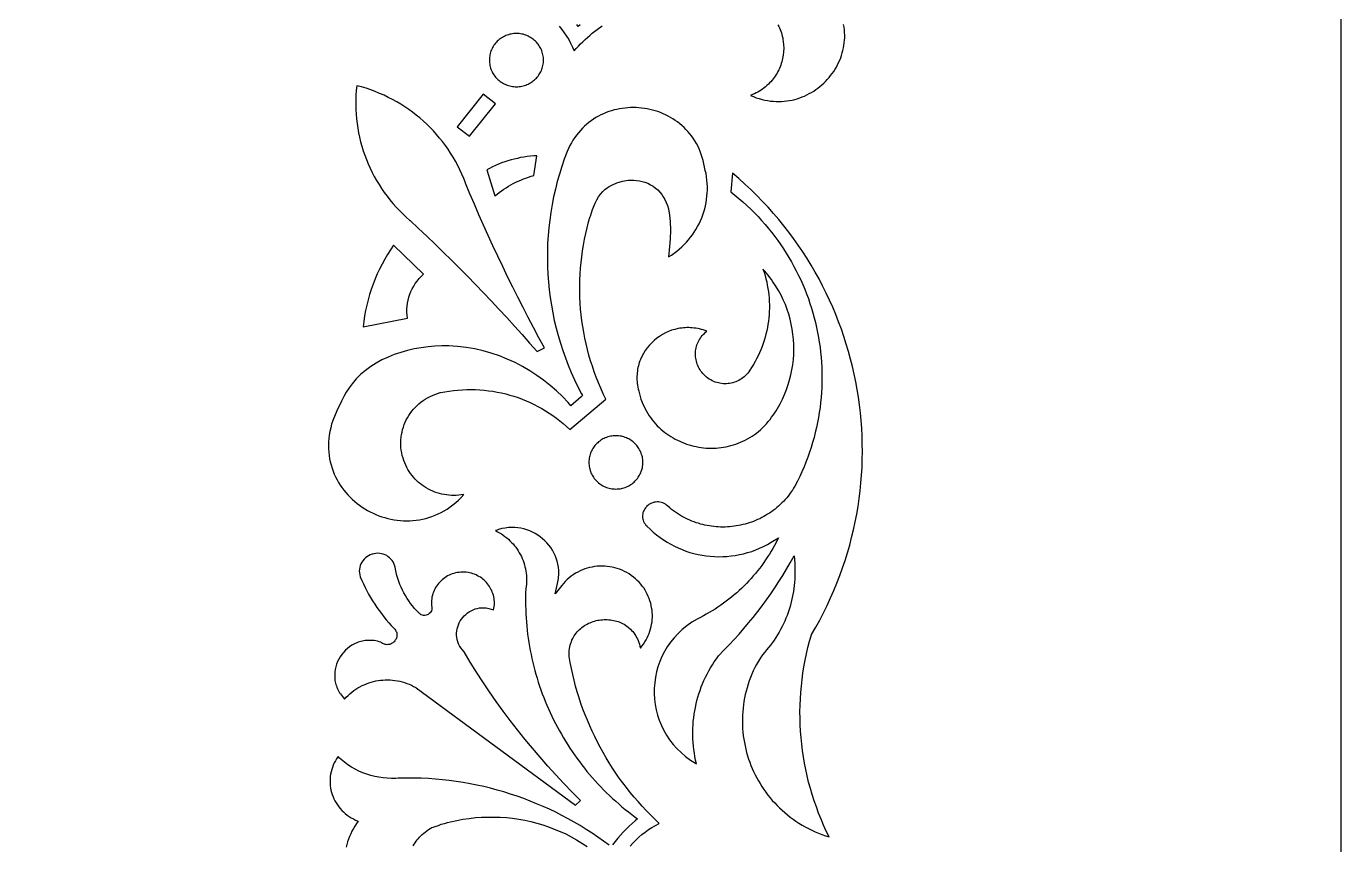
# Model space of a CAD drawing. Extents: x -978 to -643, y -359 to 426.
# Drawn here: x -810.8 to -643.3, y 141.7 to 246 of the extents above; entities that cross this region are included whole.
import ezdxf

# ---------------------------------------------------------------- set-up
doc = ezdxf.new("R2010")
doc.units = 0
doc.layers.add('LAYER_1', color=18, linetype='CONTINUOUS')

msp = doc.modelspace()

# ---------------------------------------------------------------- linework, layer by layer
at = {"layer": 'LAYER_1'}
for points in [[(-643.34, -359.15), (-978.34, -359.15), (-978.34, 425.85), (-643.34, 425.85)], [(-748.56, 245.07), (-748.73, 245.06), (-748.9, 245.04), (-749.07, 245.01), (-749.24, 244.97), (-749.4, 244.92), (-749.56, 244.87), (-749.72, 244.81), (-749.87, 244.74), (-750.02, 244.66), (-750.17, 244.58), (-750.31, 244.5), (-750.44, 244.4), (-750.57, 244.3), (-750.7, 244.19), (-750.82, 244.08), (-750.93, 243.96), (-751.04, 243.84), (-751.14, 243.71), (-751.24, 243.58), (-751.33, 243.44), (-751.41, 243.3), (-751.48, 243.15), (-751.55, 243), (-751.62, 242.85), (-751.67, 242.69), (-751.72, 242.53), (-751.75, 242.37), (-751.78, 242.2), (-751.81, 242.03), (-751.82, 241.86), (-751.82, 241.68), (-751.82, 241.51), (-751.81, 241.34), (-751.78, 241.17), (-751.75, 241), (-751.72, 240.84), (-751.67, 240.67), (-751.62, 240.52), (-751.55, 240.36), (-751.48, 240.21), (-751.41, 240.07), (-751.33, 239.92), (-751.24, 239.79), (-751.14, 239.65), (-751.04, 239.53), (-750.93, 239.4), (-750.82, 239.29), (-750.7, 239.17), (-750.57, 239.07), (-750.44, 238.97), (-750.31, 238.87), (-750.17, 238.78), (-750.02, 238.7), (-749.87, 238.63), (-749.72, 238.56), (-749.56, 238.5), (-749.4, 238.44), (-749.24, 238.4), (-749.07, 238.36), (-748.9, 238.33), (-748.73, 238.31), (-748.56, 238.3), (-748.38, 238.29), (-748.2, 238.3), (-748.03, 238.31), (-747.85, 238.33), (-747.68, 238.36), (-747.52, 238.4), (-747.35, 238.44), (-747.19, 238.5), (-747.04, 238.56), (-746.89, 238.63), (-746.74, 238.7), (-746.59, 238.78), (-746.45, 238.87), (-746.32, 238.97), (-746.19, 239.07), (-746.06, 239.17), (-745.94, 239.29), (-745.83, 239.4), (-745.72, 239.53), (-745.62, 239.65), (-745.52, 239.79), (-745.43, 239.92), (-745.35, 240.07), (-745.27, 240.21), (-745.2, 240.36), (-745.14, 240.52), (-745.09, 240.67), (-745.04, 240.84), (-745, 241), (-744.97, 241.17), (-744.95, 241.34), (-744.94, 241.51), (-744.93, 241.68), (-744.94, 241.86), (-744.95, 242.03), (-744.97, 242.2), (-745, 242.37), (-745.04, 242.53), (-745.09, 242.69), (-745.14, 242.85), (-745.2, 243), (-745.27, 243.15), (-745.35, 243.3), (-745.43, 243.44), (-745.52, 243.58), (-745.62, 243.71), (-745.72, 243.84), (-745.83, 243.96), (-745.94, 244.08), (-746.06, 244.19), (-746.19, 244.3), (-746.32, 244.4), (-746.45, 244.5), (-746.59, 244.58), (-746.74, 244.66), (-746.89, 244.74), (-747.04, 244.81), (-747.19, 244.87), (-747.35, 244.92), (-747.52, 244.97), (-747.68, 245.01), (-747.85, 245.04), (-748.03, 245.06), (-748.2, 245.07), (-748.38, 245.07)], [(-768.79, 237.82), (-768.83, 237.21), (-768.85, 236.61), (-768.86, 236), (-768.84, 235.4), (-768.81, 234.8), (-768.76, 234.2), (-768.69, 233.61), (-768.61, 233.02), (-768.5, 232.43), (-768.38, 231.85), (-768.24, 231.27), (-768.08, 230.7), (-767.9, 230.13), (-767.71, 229.57), (-767.5, 229.01), (-767.28, 228.46), (-767.03, 227.92), (-766.77, 227.38), (-766.5, 226.85), (-766.2, 226.33), (-765.89, 225.82), (-765.57, 225.32), (-765.23, 224.82), (-764.87, 224.34), (-764.5, 223.87), (-764.11, 223.4), (-763.71, 222.95), (-763.29, 222.51), (-762.86, 222.08), (-762.41, 221.66), (-761.95, 221.25), (-761.94, 221.25), (-761.93, 221.23), (-761.92, 221.23), (-760.86, 220.24), (-759.8, 219.24), (-758.75, 218.23), (-757.71, 217.22), (-756.67, 216.2), (-755.64, 215.17), (-754.62, 214.14), (-753.6, 213.1), (-752.59, 212.05), (-751.59, 211), (-750.6, 209.94), (-749.61, 208.88), (-748.63, 207.8), (-747.66, 206.72), (-746.7, 205.64), (-745.74, 204.55), (-744.82, 205.04), (-745.51, 206.32), (-746.2, 207.6), (-746.88, 208.89), (-747.54, 210.18), (-748.2, 211.47), (-748.85, 212.77), (-749.5, 214.08), (-750.13, 215.38), (-750.75, 216.7), (-751.37, 218.01), (-751.97, 219.33), (-752.57, 220.66), (-753.16, 221.99), (-753.74, 223.32), (-754.31, 224.65), (-754.87, 225.99), (-754.87, 226), (-754.88, 226.02), (-754.88, 226.03), (-755.1, 226.6), (-755.33, 227.16), (-755.59, 227.71), (-755.85, 228.26), (-756.14, 228.79), (-756.44, 229.31), (-756.76, 229.82), (-757.09, 230.33), (-757.43, 230.82), (-757.79, 231.3), (-758.17, 231.76), (-758.55, 232.22), (-758.95, 232.66), (-759.37, 233.1), (-759.8, 233.51), (-760.24, 233.92), (-760.69, 234.31), (-761.15, 234.69), (-761.63, 235.06), (-762.11, 235.41), (-762.61, 235.75), (-763.12, 236.07), (-763.64, 236.38), (-764.17, 236.67), (-764.71, 236.94), (-765.25, 237.21), (-765.81, 237.45), (-766.38, 237.68), (-766.95, 237.89), (-767.53, 238.09), (-768.13, 238.26), (-768.72, 238.42)], [(-755.92, 233.18), (-754.36, 231.98), (-751.06, 236.12), (-752.63, 237.33)], [(-733.83, 235.63), (-734.19, 235.61), (-734.54, 235.58), (-734.89, 235.54), (-735.24, 235.48), (-735.59, 235.41), (-735.94, 235.33), (-736.28, 235.23), (-736.62, 235.12), (-736.95, 234.99), (-737.28, 234.86), (-737.61, 234.7), (-737.92, 234.54), (-738.24, 234.36), (-738.55, 234.17), (-738.85, 233.96), (-739.14, 233.75), (-739.42, 233.51), (-739.7, 233.27), (-739.97, 233.01), (-740.23, 232.73), (-740.48, 232.44), (-740.72, 232.14), (-740.95, 231.82), (-741.17, 231.49), (-741.37, 231.15), (-741.57, 230.79), (-741.75, 230.42), (-741.92, 230.03), (-742.28, 229.08), (-742.6, 228.13), (-742.9, 227.16), (-743.18, 226.2), (-743.42, 225.23), (-743.64, 224.25), (-743.83, 223.28), (-744, 222.29), (-744.14, 221.31), (-744.25, 220.32), (-744.34, 219.34), (-744.4, 218.35), (-744.43, 217.36), (-744.44, 216.37), (-744.42, 215.38), (-744.37, 214.39), (-744.3, 213.4), (-744.2, 212.42), (-744.08, 211.44), (-743.93, 210.46), (-743.75, 209.48), (-743.55, 208.51), (-743.32, 207.55), (-743.06, 206.59), (-742.78, 205.63), (-742.47, 204.68), (-742.14, 203.74), (-741.78, 202.8), (-741.39, 201.88), (-740.98, 200.96), (-740.54, 200.05), (-740.07, 199.15), (-739.96, 198.94), (-740.14, 198.79), (-741.44, 197.64), (-741.8, 198.05), (-742.52, 198.81), (-743.28, 199.54), (-744.08, 200.24), (-744.91, 200.9), (-745.78, 201.52), (-746.68, 202.11), (-747.61, 202.65), (-748.56, 203.15), (-749.54, 203.6), (-750.55, 204), (-751.58, 204.35), (-752.62, 204.65), (-753.69, 204.89), (-754.77, 205.08), (-755.87, 205.2), (-756.98, 205.27), (-757.87, 205.27), (-758.76, 205.24), (-759.64, 205.16), (-760.53, 205.04), (-761.4, 204.88), (-762.27, 204.69), (-763.11, 204.45), (-763.94, 204.17), (-764.74, 203.84), (-765.51, 203.48), (-766.25, 203.08), (-766.95, 202.63), (-767.61, 202.15), (-768.23, 201.62), (-768.8, 201.06), (-769.32, 200.45), (-769.7, 199.93), (-770.06, 199.38), (-770.38, 198.82), (-770.69, 198.23), (-771.25, 197.01), (-771.79, 195.76), (-771.93, 195.29), (-772.05, 194.83), (-772.15, 194.37), (-772.23, 193.92), (-772.29, 193.47), (-772.32, 193.03), (-772.34, 192.59), (-772.33, 192.16), (-772.3, 191.73), (-772.25, 191.31), (-772.19, 190.9), (-772.11, 190.5), (-772, 190.1), (-771.88, 189.71), (-771.75, 189.33), (-771.6, 188.95), (-771.43, 188.59), (-771.24, 188.23), (-771.05, 187.88), (-770.83, 187.54), (-770.61, 187.22), (-770.37, 186.9), (-770.12, 186.59), (-769.85, 186.29), (-769.57, 186), (-769.29, 185.73), (-768.99, 185.46), (-768.68, 185.21), (-768.36, 184.97), (-768.03, 184.74), (-767.7, 184.53), (-767.35, 184.32), (-767, 184.13), (-766.64, 183.96), (-766.28, 183.79), (-765.91, 183.64), (-765.53, 183.51), (-765.15, 183.39), (-764.76, 183.28), (-764.37, 183.19), (-763.97, 183.12), (-763.57, 183.06), (-763.17, 183.02), (-762.77, 182.99), (-762.37, 182.98), (-761.96, 182.99), (-761.56, 183.01), (-761.15, 183.05), (-760.75, 183.11), (-760.34, 183.19), (-759.94, 183.29), (-759.54, 183.4), (-759.14, 183.53), (-758.75, 183.69), (-758.36, 183.86), (-757.97, 184.05), (-757.59, 184.26), (-757.21, 184.49), (-756.84, 184.75), (-756.48, 185.02), (-756.12, 185.31), (-755.77, 185.63), (-755.42, 185.97), (-755.09, 186.33), (-755.41, 186.28), (-755.72, 186.24), (-756.04, 186.22), (-756.36, 186.21), (-756.67, 186.22), (-756.98, 186.24), (-757.29, 186.28), (-757.59, 186.32), (-757.89, 186.39), (-758.19, 186.46), (-758.48, 186.55), (-758.77, 186.65), (-759.05, 186.77), (-759.33, 186.89), (-759.6, 187.03), (-759.86, 187.18), (-760.12, 187.34), (-760.37, 187.51), (-760.61, 187.7), (-760.84, 187.89), (-761.06, 188.09), (-761.28, 188.31), (-761.48, 188.53), (-761.68, 188.77), (-761.86, 189.01), (-762.04, 189.26), (-762.2, 189.52), (-762.35, 189.8), (-762.49, 190.07), (-762.62, 190.36), (-762.73, 190.66), (-762.83, 190.96), (-762.92, 191.3), (-763, 191.64), (-763.05, 191.97), (-763.09, 192.31), (-763.11, 192.65), (-763.12, 192.99), (-763.1, 193.32), (-763.07, 193.65), (-763.02, 193.98), (-762.96, 194.3), (-762.88, 194.62), (-762.79, 194.93), (-762.67, 195.24), (-762.55, 195.54), (-762.41, 195.84), (-762.25, 196.13), (-762.09, 196.41), (-761.9, 196.68), (-761.71, 196.94), (-761.5, 197.2), (-761.28, 197.44), (-761.04, 197.68), (-760.8, 197.9), (-760.54, 198.11), (-760.27, 198.31), (-759.99, 198.49), (-759.69, 198.67), (-759.39, 198.83), (-759.08, 198.97), (-758.76, 199.1), (-758.42, 199.22), (-758.08, 199.32), (-758.07, 199.32), (-757.51, 199.43), (-756.95, 199.52), (-756.39, 199.59), (-755.83, 199.65), (-755.27, 199.69), (-754.71, 199.71), (-754.15, 199.72), (-753.59, 199.7), (-753.04, 199.68), (-752.48, 199.63), (-751.93, 199.57), (-751.38, 199.49), (-750.84, 199.4), (-750.29, 199.28), (-749.75, 199.16), (-749.22, 199.01), (-748.69, 198.85), (-748.17, 198.68), (-747.65, 198.49), (-747.14, 198.28), (-746.63, 198.06), (-746.13, 197.82), (-745.64, 197.57), (-745.15, 197.3), (-744.67, 197.02), (-744.2, 196.72), (-743.74, 196.41), (-743.29, 196.08), (-742.85, 195.74), (-742.41, 195.38), (-741.99, 195.01), (-741.58, 194.62), (-736.98, 198.5), (-737.31, 199.18), (-737.63, 199.87), (-737.92, 200.57), (-738.2, 201.27), (-738.46, 201.97), (-738.7, 202.68), (-738.93, 203.39), (-739.14, 204.11), (-739.33, 204.83), (-739.51, 205.55), (-739.67, 206.28), (-739.81, 207.01), (-739.93, 207.75), (-740.04, 208.48), (-740.13, 209.22), (-740.2, 209.96), (-740.25, 210.7), (-740.29, 211.44), (-740.31, 212.19), (-740.31, 212.93), (-740.3, 213.67), (-740.26, 214.42), (-740.21, 215.16), (-740.14, 215.9), (-740.06, 216.64), (-739.96, 217.38), (-739.83, 218.12), (-739.7, 218.86), (-739.54, 219.59), (-739.37, 220.33), (-739.18, 221.06), (-738.97, 221.78), (-738.96, 221.79), (-738.68, 222.64), (-738.35, 223.46), (-738.15, 223.87), (-737.92, 224.25), (-737.66, 224.62), (-737.36, 224.96), (-737.11, 225.19), (-736.83, 225.4), (-736.54, 225.6), (-736.23, 225.77), (-735.57, 226.06), (-734.87, 226.26), (-734.15, 226.37), (-733.43, 226.39), (-733.06, 226.36), (-732.7, 226.31), (-732.35, 226.23), (-732, 226.13), (-731.64, 225.99), (-731.3, 225.81), (-730.97, 225.61), (-730.66, 225.39), (-730.37, 225.14), (-730.11, 224.87), (-729.87, 224.58), (-729.66, 224.28), (-729.45, 223.92), (-729.28, 223.54), (-729.13, 223.15), (-729.02, 222.75), (-728.86, 221.95), (-728.78, 221.14), (-728.75, 220.02), (-728.79, 218.91), (-728.9, 217.47), (-728.99, 216.61), (-728.63, 216.84), (-728.28, 217.09), (-727.94, 217.34), (-727.62, 217.61), (-727.31, 217.89), (-727.01, 218.18), (-726.72, 218.48), (-726.45, 218.79), (-726.19, 219.11), (-725.94, 219.44), (-725.71, 219.78), (-725.5, 220.12), (-725.29, 220.48), (-725.11, 220.84), (-724.93, 221.21), (-724.77, 221.58), (-724.63, 221.96), (-724.5, 222.35), (-724.39, 222.74), (-724.29, 223.13), (-724.21, 223.53), (-724.15, 223.93), (-724.1, 224.34), (-724.06, 224.74), (-724.05, 225.15), (-724.05, 225.57), (-724.07, 225.98), (-724.1, 226.39), (-724.15, 226.81), (-724.22, 227.22), (-724.31, 227.63), (-724.41, 228.04), (-724.42, 228.07), (-724.5, 228.49), (-724.59, 228.89), (-724.7, 229.29), (-724.82, 229.67), (-724.96, 230.04), (-725.11, 230.4), (-725.28, 230.75), (-725.45, 231.08), (-725.64, 231.41), (-725.85, 231.72), (-726.06, 232.02), (-726.29, 232.31), (-726.52, 232.59), (-726.77, 232.86), (-727.02, 233.11), (-727.29, 233.35), (-727.56, 233.58), (-727.85, 233.8), (-728.14, 234.01), (-728.43, 234.2), (-728.74, 234.39), (-729.05, 234.56), (-729.37, 234.72), (-729.69, 234.86), (-730.02, 234.99), (-730.35, 235.12), (-730.69, 235.22), (-731.03, 235.32), (-731.37, 235.4), (-731.72, 235.47), (-732.07, 235.53), (-732.42, 235.58), (-732.77, 235.61), (-733.13, 235.63), (-733.48, 235.64)], [(-746.18, 229.47), (-746.6, 229.43), (-747.02, 229.39), (-747.43, 229.33), (-747.85, 229.26), (-748.26, 229.17), (-748.67, 229.08), (-749.07, 228.97), (-749.47, 228.85), (-749.87, 228.72), (-750.26, 228.58), (-750.65, 228.42), (-751.03, 228.26), (-751.41, 228.08), (-751.79, 227.89), (-752.16, 227.69), (-751.11, 224.38), (-750.84, 224.61), (-750.56, 224.83), (-750.28, 225.04), (-749.99, 225.24), (-749.7, 225.43), (-749.4, 225.62), (-749.09, 225.8), (-748.78, 225.96), (-748.47, 226.12), (-748.15, 226.27), (-747.82, 226.41), (-747.49, 226.54), (-747.16, 226.66), (-746.83, 226.77), (-746.49, 226.88), (-746.14, 226.97), (-745.76, 229.49)], [(-721.07, 224.91), (-720.54, 224.49), (-720.02, 224.05), (-719.51, 223.61), (-719.01, 223.16), (-718.52, 222.7), (-718.05, 222.22), (-717.59, 221.75), (-717.14, 221.26), (-716.7, 220.76), (-716.28, 220.26), (-715.86, 219.75), (-715.46, 219.23), (-715.08, 218.7), (-714.7, 218.17), (-714.34, 217.63), (-713.99, 217.08), (-713.65, 216.53), (-713.32, 215.97), (-713.01, 215.4), (-712.71, 214.83), (-712.42, 214.26), (-712.15, 213.67), (-711.89, 213.09), (-711.64, 212.5), (-711.41, 211.9), (-711.18, 211.3), (-710.97, 210.69), (-710.78, 210.09), (-710.6, 209.47), (-710.43, 208.86), (-710.27, 208.24), (-710.13, 207.62), (-710, 206.99), (-709.88, 206.36), (-709.78, 205.73), (-709.69, 205.1), (-709.61, 204.47), (-709.55, 203.83), (-709.5, 203.19), (-709.47, 202.55), (-709.45, 201.91), (-709.44, 201.27), (-709.45, 200.63), (-709.47, 199.99), (-709.5, 199.35), (-709.55, 198.71), (-709.61, 198.07), (-709.69, 197.43), (-709.78, 196.79), (-709.89, 196.15), (-710.01, 195.51), (-710.14, 194.87), (-710.29, 194.24), (-710.45, 193.6), (-710.63, 192.97), (-710.82, 192.34), (-711.03, 191.72), (-711.25, 191.09), (-711.48, 190.47), (-711.73, 189.85), (-712, 189.24), (-712.28, 188.63), (-712.57, 188.02), (-712.88, 187.42), (-712.89, 187.41), (-713.05, 187.14), (-713.21, 186.88), (-713.39, 186.63), (-713.56, 186.39), (-713.75, 186.15), (-713.94, 185.92), (-714.14, 185.69), (-714.34, 185.47), (-714.55, 185.26), (-714.76, 185.06), (-714.97, 184.86), (-715.2, 184.67), (-715.42, 184.48), (-715.65, 184.31), (-715.89, 184.14), (-716.13, 183.97), (-716.37, 183.82), (-716.62, 183.67), (-716.87, 183.53), (-717.12, 183.39), (-717.38, 183.26), (-717.64, 183.14), (-717.9, 183.03), (-718.16, 182.92), (-718.43, 182.82), (-718.7, 182.73), (-718.98, 182.64), (-719.25, 182.57), (-719.53, 182.5), (-719.81, 182.43), (-720.09, 182.38), (-720.37, 182.33), (-720.65, 182.29), (-720.93, 182.26), (-721.22, 182.23), (-721.5, 182.21), (-721.79, 182.2), (-722.07, 182.2), (-722.36, 182.2), (-722.65, 182.21), (-722.93, 182.23), (-723.22, 182.26), (-723.5, 182.29), (-723.79, 182.34), (-724.07, 182.39), (-724.35, 182.44), (-724.64, 182.51), (-724.92, 182.58), (-725.19, 182.67), (-725.47, 182.75), (-725.75, 182.85), (-726.02, 182.96), (-726.29, 183.07), (-726.56, 183.19), (-726.83, 183.32), (-727.09, 183.46), (-727.35, 183.6), (-727.61, 183.76), (-727.87, 183.92), (-728.12, 184.09), (-728.36, 184.26), (-728.61, 184.45), (-728.85, 184.64), (-729.09, 184.85), (-729.1, 184.86), (-729.25, 184.99), (-729.4, 185.1), (-729.56, 185.2), (-729.74, 185.27), (-729.91, 185.33), (-730.09, 185.37), (-730.27, 185.39), (-730.46, 185.4), (-730.64, 185.38), (-730.82, 185.35), (-731, 185.3), (-731.17, 185.24), (-731.34, 185.15), (-731.5, 185.05), (-731.65, 184.93), (-731.79, 184.8), (-731.8, 184.79), (-731.93, 184.65), (-732.03, 184.51), (-732.12, 184.36), (-732.19, 184.21), (-732.25, 184.04), (-732.29, 183.88), (-732.31, 183.71), (-732.31, 183.55), (-732.3, 183.38), (-732.27, 183.21), (-732.23, 183.05), (-732.17, 182.89), (-732.09, 182.74), (-731.99, 182.59), (-731.88, 182.45), (-731.75, 182.33), (-731.74, 182.31), (-731.34, 181.92), (-730.94, 181.55), (-730.52, 181.2), (-730.08, 180.87), (-729.64, 180.56), (-729.18, 180.27), (-728.72, 180), (-728.24, 179.75), (-727.76, 179.53), (-727.27, 179.32), (-726.77, 179.13), (-726.27, 178.97), (-725.76, 178.83), (-725.24, 178.71), (-724.72, 178.6), (-724.2, 178.53), (-723.67, 178.47), (-723.14, 178.43), (-722.61, 178.42), (-722.08, 178.43), (-721.55, 178.46), (-721.02, 178.51), (-720.49, 178.58), (-719.96, 178.68), (-719.44, 178.8), (-718.92, 178.94), (-718.4, 179.1), (-717.89, 179.29), (-717.39, 179.49), (-716.89, 179.72), (-716.4, 179.98), (-715.92, 180.26), (-714.97, 180.83), (-715.49, 179.86), (-715.7, 179.48), (-715.92, 179.11), (-716.15, 178.74), (-716.38, 178.38), (-716.62, 178.02), (-716.86, 177.66), (-717.11, 177.31), (-717.37, 176.97), (-717.64, 176.63), (-717.91, 176.29), (-718.19, 175.97), (-718.47, 175.64), (-718.76, 175.33), (-719.06, 175.01), (-719.36, 174.71), (-719.67, 174.41), (-719.98, 174.11), (-720.3, 173.83), (-720.63, 173.54), (-720.96, 173.27), (-721.3, 173), (-721.64, 172.74), (-721.99, 172.48), (-722.34, 172.23), (-722.7, 171.99), (-723.06, 171.75), (-723.43, 171.52), (-723.8, 171.29), (-724.18, 171.08), (-724.56, 170.87), (-724.94, 170.67), (-725.34, 170.47), (-726.01, 170.07), (-726.65, 169.62), (-727.24, 169.15), (-727.78, 168.64), (-728.28, 168.1), (-728.74, 167.54), (-729.15, 166.95), (-729.51, 166.34), (-729.83, 165.71), (-730.11, 165.06), (-730.34, 164.4), (-730.53, 163.73), (-730.67, 163.05), (-730.76, 162.36), (-730.81, 161.67), (-730.82, 160.98), (-730.78, 160.28), (-730.7, 159.6), (-730.57, 158.91), (-730.39, 158.24), (-730.18, 157.57), (-729.91, 156.92), (-729.61, 156.29), (-729.25, 155.68), (-728.86, 155.08), (-728.42, 154.51), (-727.93, 153.97), (-727.4, 153.45), (-726.82, 152.97), (-726.2, 152.51), (-725.54, 152.1), (-725.43, 152.04), (-725.54, 152.49), (-725.63, 152.94), (-725.7, 153.39), (-725.77, 153.84), (-725.82, 154.29), (-725.86, 154.74), (-725.89, 155.2), (-725.9, 155.65), (-725.91, 156.1), (-725.9, 156.55), (-725.87, 157), (-725.84, 157.45), (-725.79, 157.89), (-725.73, 158.34), (-725.66, 158.78), (-725.58, 159.22), (-725.48, 159.66), (-725.37, 160.1), (-725.25, 160.53), (-725.12, 160.96), (-724.98, 161.39), (-724.82, 161.82), (-724.66, 162.23), (-724.48, 162.65), (-724.29, 163.06), (-724.09, 163.47), (-723.87, 163.87), (-723.65, 164.27), (-723.41, 164.66), (-723.16, 165.04), (-722.9, 165.42), (-722.63, 165.8), (-722.6, 165.83), (-721.93, 166.49), (-721.28, 167.17), (-720.64, 167.85), (-720.01, 168.55), (-719.39, 169.25), (-718.79, 169.97), (-718.2, 170.69), (-717.62, 171.43), (-717.06, 172.17), (-716.51, 172.93), (-715.97, 173.69), (-715.44, 174.47), (-714.93, 175.25), (-714.44, 176.04), (-713.95, 176.84), (-713.49, 177.65), (-712.99, 178.52), (-712.92, 177.53), (-712.9, 177.13), (-712.88, 176.73), (-712.88, 176.33), (-712.89, 175.94), (-712.9, 175.54), (-712.93, 175.15), (-712.97, 174.75), (-713.02, 174.36), (-713.08, 173.97), (-713.14, 173.59), (-713.22, 173.2), (-713.31, 172.82), (-713.41, 172.44), (-713.51, 172.06), (-713.63, 171.68), (-713.76, 171.31), (-713.89, 170.94), (-714.04, 170.58), (-714.19, 170.22), (-714.36, 169.86), (-714.53, 169.51), (-714.71, 169.16), (-714.91, 168.81), (-715.11, 168.47), (-715.32, 168.13), (-715.53, 167.8), (-715.76, 167.48), (-716, 167.16), (-716.24, 166.84), (-716.5, 166.53), (-716.76, 166.23), (-717.03, 165.93), (-717.29, 165.53), (-717.54, 165.12), (-717.77, 164.7), (-717.98, 164.29), (-718.19, 163.87), (-718.37, 163.44), (-718.55, 163.02), (-718.71, 162.59), (-718.85, 162.16), (-718.99, 161.72), (-719.11, 161.29), (-719.21, 160.85), (-719.31, 160.42), (-719.38, 159.98), (-719.45, 159.54), (-719.5, 159.1), (-719.54, 158.66), (-719.57, 158.22), (-719.58, 157.78), (-719.59, 157.35), (-719.57, 156.91), (-719.55, 156.47), (-719.52, 156.04), (-719.47, 155.61), (-719.41, 155.17), (-719.33, 154.75), (-719.25, 154.32), (-719.15, 153.9), (-719.04, 153.48), (-718.92, 153.06), (-718.79, 152.64), (-718.65, 152.24), (-718.49, 151.83), (-718.32, 151.43), (-718.15, 151.03), (-717.96, 150.64), (-717.76, 150.25), (-717.55, 149.87), (-717.33, 149.5), (-717.09, 149.13), (-716.85, 148.76), (-716.59, 148.4), (-716.33, 148.05), (-716.06, 147.71), (-715.77, 147.37), (-715.47, 147.05), (-715.17, 146.72), (-714.85, 146.41), (-714.53, 146.11), (-714.19, 145.81), (-713.85, 145.52), (-713.49, 145.24), (-713.13, 144.98), (-712.76, 144.72), (-712.37, 144.47), (-711.98, 144.23), (-711.58, 144), (-711.17, 143.78), (-710.75, 143.57), (-710.32, 143.38), (-709.88, 143.19), (-709.44, 143.02), (-708.98, 142.86), (-708.52, 142.71), (-708.89, 143.46), (-709.23, 144.22), (-709.56, 144.99), (-709.87, 145.76), (-710.16, 146.54), (-710.44, 147.32), (-710.69, 148.11), (-710.92, 148.9), (-711.14, 149.7), (-711.33, 150.5), (-711.51, 151.3), (-711.67, 152.11), (-711.81, 152.92), (-711.93, 153.74), (-712.03, 154.55), (-712.11, 155.37), (-712.17, 156.19), (-712.22, 157.01), (-712.24, 157.83), (-712.25, 158.65), (-712.23, 159.48), (-712.2, 160.3), (-712.15, 161.12), (-712.07, 161.94), (-711.98, 162.76), (-711.87, 163.58), (-711.74, 164.4), (-711.59, 165.22), (-711.42, 166.03), (-711.23, 166.84), (-711.02, 167.65), (-710.79, 168.45), (-710.76, 168.52), (-710.23, 169.43), (-709.73, 170.35), (-709.24, 171.28), (-708.78, 172.22), (-708.34, 173.16), (-707.93, 174.11), (-707.54, 175.06), (-707.17, 176.02), (-706.82, 176.98), (-706.49, 177.95), (-706.19, 178.92), (-705.91, 179.9), (-705.66, 180.88), (-705.42, 181.86), (-705.21, 182.85), (-705.02, 183.84), (-704.85, 184.83), (-704.71, 185.82), (-704.58, 186.82), (-704.48, 187.81), (-704.4, 188.81), (-704.34, 189.8), (-704.31, 190.8), (-704.29, 191.8), (-704.3, 192.79), (-704.33, 193.79), (-704.38, 194.78), (-704.45, 195.77), (-704.54, 196.76), (-704.66, 197.75), (-704.79, 198.73), (-704.95, 199.71), (-705.13, 200.69), (-705.33, 201.66), (-705.55, 202.63), (-705.79, 203.6), (-706.06, 204.56), (-706.34, 205.51), (-706.64, 206.46), (-706.97, 207.4), (-707.32, 208.34), (-707.68, 209.27), (-708.07, 210.19), (-708.48, 211.1), (-708.91, 212.01), (-709.36, 212.91), (-709.82, 213.8), (-710.31, 214.68), (-710.82, 215.56), (-711.35, 216.42), (-711.9, 217.27), (-712.47, 218.11), (-713.06, 218.95), (-713.67, 219.77), (-714.3, 220.58), (-714.95, 221.37), (-715.62, 222.16), (-716.31, 222.93), (-717.02, 223.69), (-717.75, 224.44), (-718.49, 225.18), (-719.26, 225.9), (-720.05, 226.6), (-720.85, 227.29)], [(-764.43, 217.52), (-764.81, 216.93), (-765.16, 216.32), (-765.5, 215.7), (-765.82, 215.07), (-766.11, 214.44), (-766.39, 213.8), (-766.65, 213.14), (-766.88, 212.48), (-767.1, 211.82), (-767.29, 211.14), (-767.46, 210.47), (-767.61, 209.78), (-767.74, 209.09), (-767.84, 208.4), (-767.93, 207.7), (-762.27, 208.79), (-762.32, 209.19), (-762.34, 209.58), (-762.33, 209.97), (-762.3, 210.35), (-762.25, 210.73), (-762.18, 211.11), (-762.08, 211.48), (-761.96, 211.85), (-761.82, 212.21), (-761.66, 212.56), (-761.47, 212.89), (-761.27, 213.22), (-761.04, 213.54), (-760.79, 213.84), (-760.53, 214.13), (-760.24, 214.41), (-764.03, 218.11)], [(-716.83, 214.65), (-716.7, 214.24), (-716.59, 213.83), (-716.49, 213.42), (-716.41, 213.01), (-716.33, 212.59), (-716.27, 212.17), (-716.22, 211.76), (-716.18, 211.34), (-716.16, 210.92), (-716.15, 210.5), (-716.15, 210.09), (-716.16, 209.67), (-716.18, 209.25), (-716.22, 208.84), (-716.27, 208.42), (-716.33, 208.01), (-716.4, 207.6), (-716.48, 207.19), (-716.58, 206.78), (-716.68, 206.38), (-716.8, 205.98), (-716.94, 205.58), (-717.08, 205.18), (-717.23, 204.79), (-717.4, 204.41), (-717.58, 204.02), (-717.77, 203.64), (-717.97, 203.27), (-718.18, 202.9), (-718.41, 202.54), (-718.65, 202.18), (-718.77, 201.99), (-718.9, 201.82), (-719.04, 201.65), (-719.19, 201.5), (-719.35, 201.35), (-719.51, 201.22), (-719.68, 201.09), (-719.86, 200.98), (-720.04, 200.88), (-720.23, 200.79), (-720.42, 200.71), (-720.61, 200.64), (-720.81, 200.58), (-721.01, 200.53), (-721.21, 200.49), (-721.41, 200.47), (-721.62, 200.45), (-721.82, 200.45), (-722.03, 200.46), (-722.23, 200.48), (-722.44, 200.51), (-722.64, 200.55), (-722.84, 200.6), (-723.04, 200.67), (-723.23, 200.74), (-723.43, 200.83), (-723.61, 200.93), (-723.8, 201.04), (-723.97, 201.16), (-724.14, 201.3), (-724.31, 201.44), (-724.47, 201.6), (-724.61, 201.75), (-724.75, 201.91), (-724.87, 202.07), (-724.98, 202.24), (-725.09, 202.41), (-725.18, 202.58), (-725.26, 202.76), (-725.34, 202.94), (-725.4, 203.12), (-725.45, 203.31), (-725.49, 203.5), (-725.53, 203.69), (-725.55, 203.88), (-725.56, 204.07), (-725.56, 204.26), (-725.56, 204.45), (-725.54, 204.64), (-725.51, 204.83), (-725.47, 205.02), (-725.43, 205.2), (-725.37, 205.39), (-725.3, 205.57), (-725.23, 205.75), (-725.14, 205.92), (-725.05, 206.09), (-724.94, 206.26), (-724.83, 206.42), (-724.7, 206.58), (-724.57, 206.73), (-724.43, 206.87), (-724.27, 207.01), (-724.11, 207.14), (-724.34, 207.23), (-724.58, 207.3), (-724.81, 207.37), (-725.04, 207.43), (-725.27, 207.48), (-725.51, 207.52), (-725.74, 207.55), (-725.97, 207.58), (-726.2, 207.59), (-726.42, 207.6), (-726.65, 207.6), (-726.87, 207.59), (-727.1, 207.58), (-727.32, 207.55), (-727.54, 207.52), (-727.76, 207.48), (-728.18, 207.38), (-728.6, 207.26), (-729.01, 207.1), (-729.4, 206.92), (-729.78, 206.72), (-730.15, 206.49), (-730.5, 206.24), (-730.83, 205.97), (-731.14, 205.68), (-731.44, 205.36), (-731.71, 205.03), (-731.96, 204.68), (-732.19, 204.32), (-732.39, 203.94), (-732.57, 203.55), (-732.65, 203.35), (-732.72, 203.14), (-732.78, 202.93), (-732.84, 202.72), (-732.89, 202.51), (-732.93, 202.29), (-732.97, 202.07), (-732.99, 201.85), (-733.01, 201.63), (-733.02, 201.4), (-733.03, 201.17), (-733.02, 200.94), (-733.01, 200.71), (-732.98, 200.48), (-732.95, 200.25), (-732.91, 200.01), (-732.86, 199.77), (-732.8, 199.54), (-732.8, 199.52), (-732.71, 199.17), (-732.61, 198.83), (-732.51, 198.5), (-732.39, 198.17), (-732.25, 197.85), (-732.11, 197.54), (-731.96, 197.24), (-731.8, 196.94), (-731.63, 196.66), (-731.45, 196.38), (-731.26, 196.11), (-731.07, 195.85), (-730.86, 195.59), (-730.65, 195.35), (-730.43, 195.11), (-730.2, 194.89), (-729.96, 194.67), (-729.72, 194.46), (-729.47, 194.26), (-729.22, 194.07), (-728.95, 193.89), (-728.69, 193.71), (-728.41, 193.55), (-728.14, 193.4), (-727.86, 193.25), (-727.57, 193.12), (-727.28, 192.99), (-726.98, 192.87), (-726.69, 192.77), (-726.38, 192.67), (-726.08, 192.58), (-725.77, 192.5), (-725.46, 192.44), (-725.15, 192.38), (-724.84, 192.33), (-724.52, 192.29), (-724.21, 192.26), (-723.89, 192.25), (-723.57, 192.24), (-723.25, 192.24), (-722.93, 192.26), (-722.62, 192.28), (-722.3, 192.32), (-721.98, 192.36), (-721.67, 192.42), (-721.35, 192.49), (-721.04, 192.57), (-720.73, 192.65), (-720.42, 192.75), (-720.12, 192.87), (-719.81, 192.99), (-719.51, 193.12), (-719.22, 193.27), (-718.93, 193.42), (-718.64, 193.59), (-718.35, 193.77), (-718.08, 193.96), (-717.8, 194.16), (-717.53, 194.38), (-717.27, 194.6), (-717.01, 194.84), (-716.76, 195.09), (-716.51, 195.35), (-716.28, 195.63), (-716.06, 195.9), (-715.86, 196.18), (-715.66, 196.46), (-715.47, 196.74), (-715.29, 197.02), (-715.12, 197.31), (-714.95, 197.61), (-714.79, 197.9), (-714.48, 198.5), (-714.21, 199.1), (-713.97, 199.72), (-713.75, 200.34), (-713.56, 200.96), (-713.4, 201.6), (-713.27, 202.24), (-713.17, 202.88), (-713.09, 203.52), (-713.04, 204.17), (-713.03, 204.82), (-713.03, 205.46), (-713.07, 206.11), (-713.14, 206.76), (-713.23, 207.4), (-713.35, 208.04), (-713.5, 208.67), (-713.67, 209.3), (-713.88, 209.92), (-714.11, 210.53), (-714.37, 211.14), (-714.66, 211.73), (-714.97, 212.32), (-715.32, 212.89), (-715.69, 213.45), (-715.88, 213.73), (-716.08, 214), (-716.29, 214.27), (-716.51, 214.54), (-716.73, 214.8), (-716.96, 215.06)], [(-735.88, 193.82), (-736.06, 193.81), (-736.23, 193.79), (-736.4, 193.76), (-736.57, 193.72), (-736.73, 193.67), (-736.89, 193.62), (-737.05, 193.56), (-737.2, 193.49), (-737.35, 193.42), (-737.49, 193.33), (-737.63, 193.25), (-737.77, 193.15), (-737.9, 193.05), (-738.02, 192.94), (-738.14, 192.83), (-738.26, 192.71), (-738.37, 192.59), (-738.47, 192.46), (-738.56, 192.33), (-738.65, 192.19), (-738.74, 192.05), (-738.81, 191.9), (-738.88, 191.75), (-738.94, 191.6), (-739, 191.44), (-739.04, 191.28), (-739.08, 191.12), (-739.11, 190.95), (-739.13, 190.78), (-739.15, 190.61), (-739.15, 190.43), (-739.15, 190.26), (-739.13, 190.09), (-739.11, 189.92), (-739.08, 189.75), (-739.04, 189.59), (-739, 189.42), (-738.94, 189.27), (-738.88, 189.11), (-738.81, 188.96), (-738.74, 188.82), (-738.65, 188.67), (-738.56, 188.54), (-738.47, 188.4), (-738.37, 188.28), (-738.26, 188.15), (-738.14, 188.04), (-738.02, 187.92), (-737.9, 187.82), (-737.77, 187.72), (-737.63, 187.62), (-737.49, 187.53), (-737.35, 187.45), (-737.2, 187.38), (-737.05, 187.31), (-736.89, 187.25), (-736.73, 187.19), (-736.57, 187.15), (-736.4, 187.11), (-736.23, 187.08), (-736.06, 187.06), (-735.88, 187.05), (-735.71, 187.04), (-735.53, 187.05), (-735.36, 187.06), (-735.18, 187.08), (-735.01, 187.11), (-734.85, 187.15), (-734.68, 187.19), (-734.52, 187.25), (-734.37, 187.31), (-734.21, 187.38), (-734.07, 187.45), (-733.92, 187.53), (-733.78, 187.62), (-733.65, 187.72), (-733.52, 187.82), (-733.39, 187.92), (-733.27, 188.04), (-733.16, 188.15), (-733.05, 188.28), (-732.95, 188.4), (-732.85, 188.54), (-732.76, 188.67), (-732.68, 188.82), (-732.6, 188.96), (-732.53, 189.11), (-732.47, 189.27), (-732.42, 189.42), (-732.37, 189.59), (-732.33, 189.75), (-732.3, 189.92), (-732.28, 190.09), (-732.27, 190.26), (-732.26, 190.43), (-732.27, 190.61), (-732.28, 190.78), (-732.3, 190.95), (-732.33, 191.12), (-732.37, 191.28), (-732.42, 191.44), (-732.47, 191.6), (-732.53, 191.75), (-732.6, 191.9), (-732.68, 192.05), (-732.76, 192.19), (-732.85, 192.33), (-732.95, 192.46), (-733.05, 192.59), (-733.16, 192.71), (-733.27, 192.83), (-733.39, 192.94), (-733.52, 193.05), (-733.65, 193.15), (-733.78, 193.25), (-733.92, 193.33), (-734.07, 193.42), (-734.21, 193.49), (-734.37, 193.56), (-734.52, 193.62), (-734.68, 193.67), (-734.85, 193.72), (-735.01, 193.76), (-735.18, 193.79), (-735.36, 193.81), (-735.53, 193.82), (-735.71, 193.82)], [(-766.28, 178.83), (-766.52, 178.79), (-766.53, 178.79), (-766.78, 178.73), (-767.02, 178.64), (-767.24, 178.53), (-767.44, 178.4), (-767.63, 178.26), (-767.8, 178.09), (-767.95, 177.91), (-768.08, 177.71), (-768.19, 177.5), (-768.28, 177.28), (-768.35, 177.06), (-768.39, 176.82), (-768.4, 176.58), (-768.39, 176.34), (-768.35, 176.1), (-768.29, 175.85), (-768.09, 175.4), (-767.88, 174.95), (-767.67, 174.5), (-767.44, 174.07), (-767.21, 173.63), (-766.96, 173.21), (-766.7, 172.78), (-766.44, 172.37), (-766.16, 171.96), (-765.88, 171.55), (-765.58, 171.16), (-765.28, 170.77), (-764.97, 170.38), (-764.65, 170.01), (-764.32, 169.63), (-763.98, 169.27), (-763.88, 169.17), (-763.8, 169.06), (-763.73, 168.95), (-763.68, 168.84), (-763.64, 168.72), (-763.62, 168.61), (-763.61, 168.5), (-763.61, 168.38), (-763.62, 168.27), (-763.64, 168.17), (-763.67, 168.06), (-763.71, 167.96), (-763.76, 167.86), (-763.82, 167.77), (-763.89, 167.68), (-763.97, 167.59), (-764.05, 167.52), (-764.13, 167.45), (-764.23, 167.38), (-764.32, 167.33), (-764.43, 167.29), (-764.53, 167.25), (-764.64, 167.22), (-764.75, 167.21), (-764.87, 167.2), (-764.98, 167.21), (-765.1, 167.23), (-765.21, 167.26), (-765.33, 167.31), (-765.44, 167.37), (-765.56, 167.44), (-765.67, 167.53), (-765.88, 167.59), (-766.08, 167.64), (-766.28, 167.68), (-766.49, 167.72), (-766.68, 167.74), (-766.88, 167.75), (-767.08, 167.76), (-767.27, 167.75), (-767.46, 167.74), (-767.65, 167.72), (-767.83, 167.7), (-768.01, 167.66), (-768.19, 167.62), (-768.37, 167.57), (-768.54, 167.51), (-768.71, 167.45), (-769.03, 167.3), (-769.34, 167.13), (-769.64, 166.94), (-769.92, 166.72), (-770.18, 166.49), (-770.42, 166.23), (-770.64, 165.96), (-770.84, 165.67), (-771.01, 165.37), (-771.16, 165.06), (-771.29, 164.73), (-771.4, 164.4), (-771.47, 164.06), (-771.52, 163.71), (-771.54, 163.36), (-771.53, 163.01), (-771.52, 162.83), (-771.5, 162.65), (-771.46, 162.48), (-771.42, 162.3), (-771.38, 162.12), (-771.32, 161.95), (-771.26, 161.78), (-771.18, 161.6), (-771.1, 161.43), (-771.01, 161.26), (-770.91, 161.09), (-770.81, 160.93), (-770.69, 160.76), (-770.56, 160.6), (-770.43, 160.44), (-770.28, 160.28), (-770.06, 160.52), (-769.84, 160.74), (-769.6, 160.96), (-769.36, 161.16), (-769.11, 161.35), (-768.85, 161.53), (-768.59, 161.69), (-768.32, 161.84), (-768.05, 161.99), (-767.77, 162.11), (-767.48, 162.23), (-767.19, 162.34), (-766.9, 162.43), (-766.61, 162.51), (-766.31, 162.58), (-766.01, 162.63), (-765.7, 162.67), (-765.4, 162.7), (-765.09, 162.72), (-764.78, 162.72), (-764.48, 162.71), (-764.17, 162.69), (-763.86, 162.65), (-763.55, 162.61), (-763.25, 162.54), (-762.95, 162.47), (-762.65, 162.38), (-762.35, 162.28), (-762.05, 162.16), (-761.76, 162.03), (-761.48, 161.89), (-761.19, 161.74), (-761.16, 161.72), (-740.86, 146.75), (-740.22, 147.35), (-741.28, 148.42), (-742.33, 149.51), (-743.36, 150.61), (-744.38, 151.73), (-745.37, 152.86), (-746.35, 154.01), (-747.3, 155.18), (-748.24, 156.35), (-749.16, 157.55), (-750.06, 158.75), (-750.94, 159.97), (-751.8, 161.21), (-752.64, 162.46), (-753.46, 163.72), (-754.26, 164.99), (-755.04, 166.28), (-755.27, 166.53), (-755.46, 166.79), (-755.62, 167.05), (-755.75, 167.32), (-755.85, 167.59), (-755.93, 167.86), (-755.98, 168.14), (-756, 168.42), (-756, 168.69), (-755.98, 168.96), (-755.93, 169.23), (-755.86, 169.49), (-755.77, 169.75), (-755.66, 170), (-755.53, 170.24), (-755.38, 170.47), (-755.22, 170.68), (-755.04, 170.89), (-754.84, 171.07), (-754.63, 171.25), (-754.4, 171.4), (-754.16, 171.54), (-753.91, 171.66), (-753.65, 171.76), (-753.38, 171.83), (-753.1, 171.89), (-752.81, 171.91), (-752.52, 171.91), (-752.22, 171.89), (-751.91, 171.83), (-751.6, 171.74), (-751.28, 171.63), (-751.24, 171.84), (-751.21, 172.06), (-751.19, 172.27), (-751.18, 172.48), (-751.19, 172.7), (-751.21, 172.9), (-751.23, 173.11), (-751.27, 173.31), (-751.32, 173.51), (-751.38, 173.71), (-751.45, 173.9), (-751.53, 174.09), (-751.62, 174.28), (-751.71, 174.46), (-751.82, 174.63), (-751.94, 174.8), (-752.06, 174.96), (-752.19, 175.11), (-752.33, 175.26), (-752.48, 175.41), (-752.64, 175.54), (-752.8, 175.67), (-752.97, 175.79), (-753.15, 175.9), (-753.33, 176), (-753.52, 176.09), (-753.72, 176.17), (-753.92, 176.24), (-754.12, 176.31), (-754.34, 176.36), (-754.55, 176.4), (-754.77, 176.43), (-755.01, 176.45), (-755.24, 176.45), (-755.47, 176.44), (-755.69, 176.42), (-755.92, 176.39), (-756.13, 176.35), (-756.35, 176.29), (-756.56, 176.22), (-756.76, 176.14), (-756.96, 176.06), (-757.15, 175.96), (-757.34, 175.85), (-757.52, 175.73), (-757.69, 175.6), (-757.86, 175.47), (-758.01, 175.32), (-758.16, 175.17), (-758.31, 175.01), (-758.44, 174.84), (-758.56, 174.67), (-758.68, 174.49), (-758.78, 174.3), (-758.88, 174.11), (-758.96, 173.91), (-759.03, 173.71), (-759.09, 173.5), (-759.14, 173.28), (-759.18, 173.06), (-759.21, 172.84), (-759.22, 172.62), (-759.22, 172.39), (-759.21, 172.16), (-759.18, 172.07), (-759.16, 171.98), (-759.16, 171.9), (-759.16, 171.82), (-759.18, 171.66), (-759.22, 171.51), (-759.3, 171.38), (-759.39, 171.26), (-759.5, 171.16), (-759.62, 171.07), (-759.76, 171), (-759.9, 170.96), (-760.06, 170.94), (-760.21, 170.94), (-760.36, 170.97), (-760.51, 171.03), (-760.59, 171.07), (-760.66, 171.12), (-760.73, 171.17), (-760.79, 171.24), (-761.08, 171.53), (-761.35, 171.83), (-761.61, 172.14), (-761.86, 172.46), (-762.09, 172.78), (-762.32, 173.11), (-762.53, 173.46), (-762.72, 173.81), (-762.91, 174.16), (-763.08, 174.52), (-763.23, 174.89), (-763.38, 175.27), (-763.51, 175.65), (-763.62, 176.03), (-763.72, 176.42), (-763.81, 176.81), (-763.81, 176.85), (-763.85, 177.09), (-763.91, 177.32), (-764, 177.54), (-764.1, 177.75), (-764.23, 177.94), (-764.38, 178.12), (-764.54, 178.28), (-764.72, 178.42), (-764.91, 178.55), (-765.12, 178.65), (-765.34, 178.74), (-765.56, 178.8), (-765.79, 178.83), (-766.03, 178.85)]]:
    msp.add_lwpolyline(points, close=True, dxfattribs=at)
for points in [[(-742.92, 246), (-742.59, 245.59), (-742.28, 245.17), (-741.99, 244.74), (-741.72, 244.29), (-741.47, 243.83), (-741.24, 243.35), (-741.04, 242.86), (-740.77, 243.16), (-740.49, 243.46), (-740.2, 243.75), (-739.91, 244.03), (-739.62, 244.3), (-739.32, 244.57), (-739.02, 244.84), (-738.71, 245.1), (-738.09, 245.59), (-737.45, 246.07)], [(-740.26, 246.16), (-740.5, 245.96), (-740.69, 246.21)], [(-715.05, 246.18), (-714.95, 245.98), (-714.85, 245.78), (-714.77, 245.57), (-714.69, 245.36), (-714.62, 245.15), (-714.56, 244.94), (-714.5, 244.73), (-714.45, 244.51), (-714.41, 244.29), (-714.38, 244.07), (-714.34, 243.64), (-714.32, 243.2), (-714.34, 242.76), (-714.39, 242.32), (-714.46, 241.89), (-714.57, 241.46), (-714.63, 241.25), (-714.7, 241.04), (-714.78, 240.83), (-714.86, 240.63), (-714.96, 240.43), (-715.06, 240.23), (-715.16, 240.03), (-715.28, 239.84), (-715.4, 239.65), (-715.53, 239.46), (-715.66, 239.28), (-715.8, 239.11), (-715.95, 238.93), (-716.11, 238.77), (-716.27, 238.6), (-716.45, 238.45), (-716.62, 238.29), (-716.81, 238.15), (-717, 238), (-717.2, 237.87), (-717.41, 237.74), (-717.62, 237.62), (-717.84, 237.5), (-718.06, 237.39), (-718.3, 237.29), (-718.54, 237.19), (-718.17, 237.04), (-717.81, 236.9), (-717.44, 236.78), (-717.08, 236.68), (-716.71, 236.59), (-716.35, 236.53), (-715.99, 236.47), (-715.64, 236.44), (-715.28, 236.42), (-714.93, 236.41), (-714.59, 236.42), (-714.24, 236.44), (-713.9, 236.48), (-713.57, 236.53), (-713.24, 236.6), (-712.91, 236.68), (-712.59, 236.77), (-712.27, 236.87), (-711.96, 236.99), (-711.66, 237.11), (-711.36, 237.25), (-711.06, 237.41), (-710.78, 237.57), (-710.5, 237.74), (-710.22, 237.92), (-709.96, 238.12), (-709.7, 238.32), (-709.45, 238.53), (-709.21, 238.75), (-708.98, 238.98), (-708.76, 239.22), (-708.54, 239.46), (-708.34, 239.72), (-708.14, 239.98), (-707.95, 240.24), (-707.78, 240.52), (-707.61, 240.8), (-707.46, 241.09), (-707.32, 241.38), (-707.18, 241.68), (-707.06, 241.98), (-706.95, 242.28), (-706.86, 242.6), (-706.77, 242.91), (-706.7, 243.23), (-706.64, 243.55), (-706.6, 243.88), (-706.57, 244.21), (-706.55, 244.54), (-706.55, 244.87), (-706.56, 245.2), (-706.58, 245.54), (-706.62, 245.88), (-706.68, 246.21)], [(-733.88, 141.54), (-733.54, 141.94), (-733.18, 142.31), (-732.8, 142.67), (-732.4, 143.02), (-731.99, 143.34), (-731.56, 143.64), (-731.11, 143.93), (-730.65, 144.19), (-730.17, 144.43), (-730.74, 144.97), (-731.29, 145.51), (-731.83, 146.07), (-732.36, 146.63), (-732.88, 147.21), (-733.38, 147.79), (-733.87, 148.39), (-734.35, 148.99), (-734.82, 149.6), (-735.27, 150.22), (-735.71, 150.85), (-736.13, 151.49), (-736.55, 152.14), (-736.94, 152.79), (-737.33, 153.46), (-737.7, 154.13), (-738.06, 154.8), (-738.4, 155.49), (-738.73, 156.18), (-739.04, 156.87), (-739.34, 157.58), (-739.63, 158.29), (-739.9, 159), (-740.16, 159.73), (-740.4, 160.45), (-740.62, 161.19), (-740.84, 161.92), (-741.03, 162.67), (-741.21, 163.42), (-741.38, 164.17), (-741.53, 164.92), (-741.66, 165.69), (-741.67, 165.72), (-741.67, 165.98), (-741.66, 166.23), (-741.64, 166.47), (-741.61, 166.71), (-741.57, 166.94), (-741.52, 167.16), (-741.45, 167.38), (-741.38, 167.59), (-741.3, 167.79), (-741.21, 167.98), (-741.11, 168.17), (-741, 168.35), (-740.88, 168.52), (-740.76, 168.69), (-740.63, 168.84), (-740.49, 169), (-740.35, 169.14), (-740.19, 169.27), (-740.04, 169.4), (-739.87, 169.52), (-739.71, 169.64), (-739.53, 169.74), (-739.36, 169.84), (-739.18, 169.93), (-738.99, 170.01), (-738.8, 170.09), (-738.61, 170.16), (-738.42, 170.22), (-738.22, 170.27), (-738.02, 170.31), (-737.82, 170.35), (-737.62, 170.37), (-737.42, 170.39), (-737.21, 170.41), (-737.01, 170.41), (-736.8, 170.4), (-736.6, 170.39), (-736.4, 170.37), (-736.2, 170.34), (-736, 170.3), (-735.8, 170.25), (-735.61, 170.2), (-735.41, 170.14), (-735.22, 170.06), (-735.04, 169.98), (-734.85, 169.89), (-734.67, 169.8), (-734.5, 169.69), (-734.33, 169.58), (-734.16, 169.45), (-734, 169.32), (-733.85, 169.18), (-733.7, 169.03), (-733.56, 168.87), (-733.43, 168.7), (-733.3, 168.52), (-733.18, 168.34), (-733.07, 168.14), (-732.96, 167.94), (-732.87, 167.72), (-732.78, 167.5), (-732.71, 167.27), (-732.64, 167.03), (-732.58, 166.78), (-732.38, 167.03), (-732.19, 167.28), (-732.01, 167.55), (-731.85, 167.82), (-731.71, 168.09), (-731.58, 168.37), (-731.46, 168.65), (-731.36, 168.94), (-731.28, 169.23), (-731.2, 169.53), (-731.15, 169.82), (-731.1, 170.12), (-731.08, 170.42), (-731.06, 170.72), (-731.06, 171.02), (-731.08, 171.32), (-731.1, 171.62), (-731.15, 171.91), (-731.2, 172.21), (-731.27, 172.5), (-731.36, 172.79), (-731.46, 173.07), (-731.57, 173.35), (-731.7, 173.63), (-731.84, 173.9), (-731.99, 174.17), (-732.16, 174.43), (-732.35, 174.68), (-732.54, 174.92), (-732.75, 175.16), (-732.98, 175.39), (-733.21, 175.61), (-733.48, 175.83), (-733.75, 176.03), (-734.03, 176.22), (-734.32, 176.39), (-734.62, 176.55), (-734.92, 176.69), (-735.23, 176.81), (-735.54, 176.92), (-735.85, 177.01), (-736.17, 177.08), (-736.49, 177.14), (-736.81, 177.18), (-737.13, 177.21), (-737.45, 177.22), (-737.78, 177.21), (-738.1, 177.19), (-738.42, 177.15), (-738.74, 177.1), (-739.05, 177.03), (-739.36, 176.95), (-739.67, 176.85), (-739.98, 176.73), (-740.27, 176.6), (-740.56, 176.46), (-740.85, 176.3), (-741.13, 176.12), (-741.4, 175.93), (-741.66, 175.72), (-741.91, 175.5), (-742.15, 175.27), (-742.38, 175.02), (-742.6, 174.75), (-743.44, 173.68), (-743.14, 175), (-743.09, 175.21), (-743.06, 175.42), (-743.03, 175.64), (-743, 175.84), (-742.99, 176.05), (-742.98, 176.26), (-742.99, 176.67), (-743.03, 177.07), (-743.1, 177.46), (-743.19, 177.84), (-743.31, 178.21), (-743.45, 178.57), (-743.62, 178.92), (-743.8, 179.26), (-744.01, 179.58), (-744.24, 179.89), (-744.49, 180.18), (-744.76, 180.45), (-745.04, 180.71), (-745.34, 180.95), (-745.66, 181.17), (-745.99, 181.37), (-746.33, 181.55), (-746.68, 181.71), (-747.05, 181.84), (-747.42, 181.95), (-747.81, 182.04), (-748.2, 182.1), (-748.59, 182.13), (-749, 182.14), (-749.41, 182.12), (-749.82, 182.07), (-750.23, 181.99), (-750.65, 181.88), (-750.85, 181.81), (-751.06, 181.74), (-750.8, 181.6), (-750.55, 181.46), (-750.3, 181.31), (-750.07, 181.16), (-749.84, 180.99), (-749.61, 180.81), (-749.4, 180.63), (-749.2, 180.44), (-749, 180.24), (-748.81, 180.04), (-748.63, 179.82), (-748.46, 179.61), (-748.3, 179.38), (-748.15, 179.15), (-748.01, 178.91), (-747.87, 178.67), (-747.75, 178.43), (-747.64, 178.18), (-747.54, 177.92), (-747.44, 177.66), (-747.36, 177.4), (-747.29, 177.13), (-747.23, 176.86), (-747.18, 176.59), (-747.14, 176.31), (-747.11, 176.04), (-747.09, 175.76), (-747.09, 175.48), (-747.1, 175.19), (-747.11, 174.91), (-747.14, 174.63), (-747.19, 174.34), (-747.21, 173.81), (-747.22, 173.28), (-747.22, 172.75), (-747.21, 172.22), (-747.2, 171.69), (-747.18, 171.16), (-747.15, 170.63), (-747.11, 170.11), (-747.06, 169.58), (-747.01, 169.06), (-746.95, 168.54), (-746.88, 168.02), (-746.8, 167.5), (-746.71, 166.99), (-746.62, 166.47), (-746.52, 165.96), (-746.41, 165.45), (-746.29, 164.94), (-746.17, 164.44), (-746.03, 163.93), (-745.89, 163.43), (-745.75, 162.93), (-745.59, 162.44), (-745.43, 161.94), (-745.26, 161.45), (-745.08, 160.96), (-744.9, 160.48), (-744.7, 159.99), (-744.51, 159.51), (-744.3, 159.04), (-744.08, 158.56), (-743.86, 158.09), (-743.64, 157.63), (-743.4, 157.16), (-743.16, 156.7), (-742.91, 156.25), (-742.65, 155.79), (-742.39, 155.34), (-742.12, 154.9), (-741.84, 154.46), (-741.56, 154.02), (-741.27, 153.59), (-740.97, 153.16), (-740.67, 152.73), (-740.36, 152.31), (-740.04, 151.89), (-739.72, 151.48), (-739.39, 151.07), (-739.05, 150.67), (-738.71, 150.27), (-738.36, 149.88), (-738, 149.49), (-737.64, 149.11), (-737.27, 148.73), (-736.89, 148.35), (-736.51, 147.98), (-736.13, 147.62), (-735.73, 147.26), (-735.33, 146.91), (-734.93, 146.56), (-734.52, 146.22), (-734.1, 145.89), (-733.67, 145.56), (-733.24, 145.23), (-732.94, 145.01), (-733.23, 144.76), (-733.63, 144.42), (-734.03, 144.07), (-734.41, 143.7), (-734.77, 143.33), (-735.13, 142.94), (-735.47, 142.54), (-735.8, 142.13), (-736.12, 141.71)], [(-736.55, 141.65), (-737.27, 142.18), (-738, 142.7), (-738.74, 143.2), (-739.49, 143.68), (-740.25, 144.15), (-741.02, 144.6), (-741.79, 145.04), (-742.58, 145.45), (-743.37, 145.85), (-744.17, 146.24), (-744.98, 146.6), (-745.8, 146.95), (-746.62, 147.29), (-747.45, 147.6), (-748.28, 147.9), (-749.13, 148.18), (-749.97, 148.44), (-750.83, 148.69), (-751.68, 148.91), (-752.55, 149.12), (-753.42, 149.31), (-754.29, 149.49), (-755.17, 149.64), (-756.05, 149.78), (-756.93, 149.9), (-757.82, 150), (-758.71, 150.08), (-759.6, 150.14), (-760.5, 150.19), (-761.39, 150.21), (-762.29, 150.22), (-763.19, 150.21), (-763.47, 150.18), (-763.74, 150.17), (-764.29, 150.16), (-764.83, 150.18), (-765.37, 150.23), (-765.9, 150.31), (-766.43, 150.41), (-766.95, 150.55), (-767.46, 150.71), (-767.96, 150.9), (-768.46, 151.11), (-768.93, 151.36), (-769.4, 151.62), (-769.85, 151.92), (-770.29, 152.24), (-770.71, 152.58), (-770.91, 152.76), (-771.11, 152.95), (-771.29, 152.68), (-771.45, 152.41), (-771.6, 152.14), (-771.72, 151.86), (-771.83, 151.57), (-771.92, 151.29), (-772, 151), (-772.06, 150.71), (-772.1, 150.41), (-772.12, 150.12), (-772.13, 149.83), (-772.12, 149.53), (-772.1, 149.24), (-772.06, 148.95), (-772.01, 148.67), (-771.94, 148.39), (-771.85, 148.11), (-771.75, 147.83), (-771.63, 147.56), (-771.5, 147.3), (-771.36, 147.05), (-771.2, 146.8), (-771.03, 146.56), (-770.84, 146.33), (-770.64, 146.1), (-770.43, 145.89), (-770.2, 145.69), (-769.96, 145.5), (-769.71, 145.32), (-769.44, 145.16), (-769.16, 145.01), (-768.87, 144.87), (-768.54, 144.72), (-768.74, 144.43), (-768.96, 144.1), (-769.16, 143.77), (-769.34, 143.43), (-769.5, 143.1), (-769.65, 142.76), (-769.77, 142.42), (-769.89, 142.08), (-769.98, 141.74), (-770.06, 141.4)], [(-761.54, 141.59), (-761.42, 141.78), (-761.29, 141.97), (-761.16, 142.16), (-761.02, 142.34), (-760.87, 142.52), (-760.71, 142.69), (-760.54, 142.86), (-760.37, 143.03), (-760.18, 143.19), (-759.99, 143.34), (-759.8, 143.49), (-759.59, 143.64), (-759.38, 143.77), (-759.15, 143.91), (-759.11, 143.93), (-758.72, 144.06), (-758.33, 144.19), (-757.95, 144.32), (-757.56, 144.43), (-757.16, 144.54), (-756.77, 144.64), (-755.98, 144.81), (-755.19, 144.96), (-754.4, 145.08), (-753.61, 145.17), (-752.82, 145.22), (-752.02, 145.25), (-751.23, 145.25), (-750.44, 145.23), (-749.65, 145.17), (-748.87, 145.09), (-748.09, 144.97), (-747.31, 144.83), (-746.55, 144.67), (-745.78, 144.47), (-745.03, 144.25), (-744.28, 144), (-743.55, 143.72), (-742.82, 143.42), (-742.1, 143.09), (-741.4, 142.73), (-740.71, 142.35), (-740.03, 141.94), (-739.36, 141.51)]]:
    msp.add_lwpolyline(points, dxfattribs=at)

doc.saveas('drawing.dxf')
